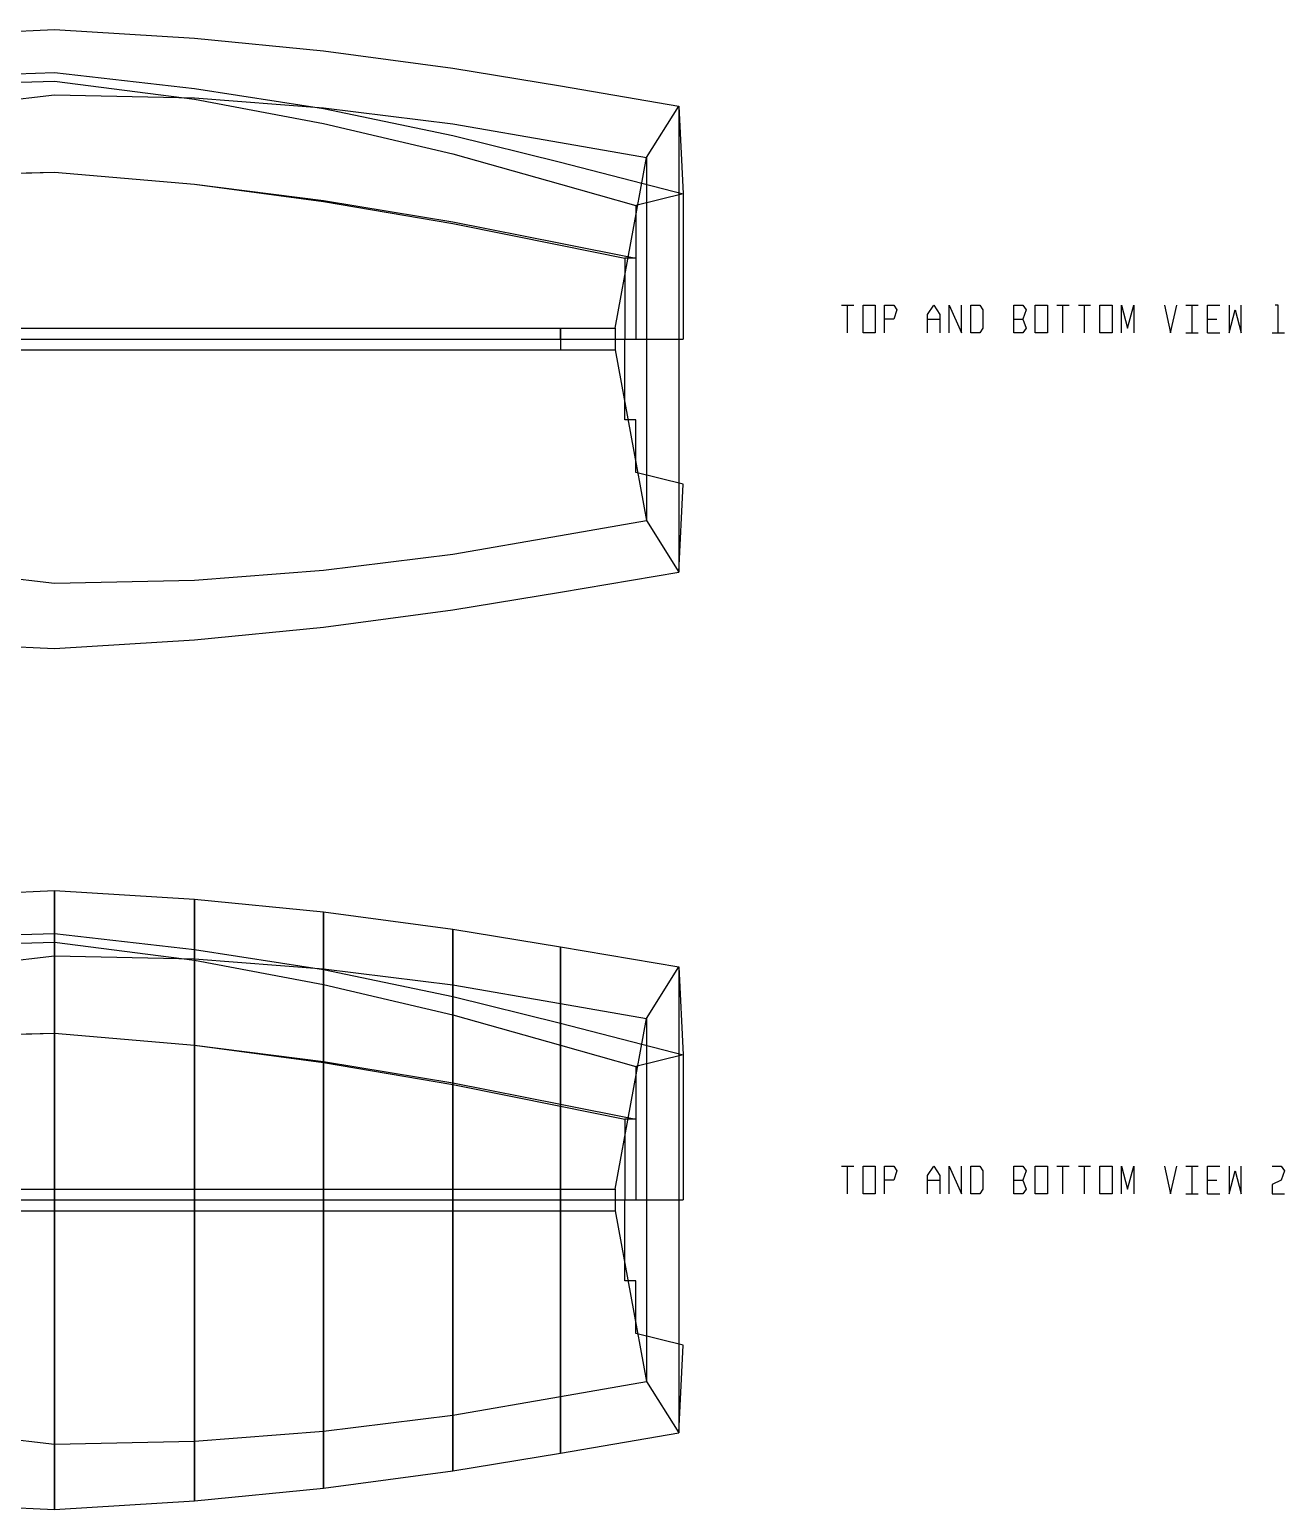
# Model space of a CAD drawing. Header units: metres. Extents: x -385 to 707, y -720 to 1023.
# Drawn here: x 473.4 to 706.5, y -377.5 to -102.5 of the extents above; entities that cross this region are included whole.
import ezdxf

# ---------------------------------------------------------------- set-up
doc = ezdxf.new("R2010")
doc.units = ezdxf.units.M

msp = doc.modelspace()

# ---------------------------------------------------------------- linework, layer by layer
for p, q in [((444, -103.97), (478, -102.5)), ((444, -103.97), (478, -102.5)), ((478, -102.5), (504, -104.12)), ((478, -102.5), (504, -104.12)), ((504, -104.12), (528, -106.42)), ((504, -104.12), (528, -106.42)), ((528, -106.42), (552, -109.66)), ((528, -106.42), (552, -109.66)), ((552, -109.66), (572, -112.94)), ((552, -109.66), (572, -112.94)), ((444, -111.51), (478, -110.5)), ((444, -111.51), (478, -110.5)), ((444, -113.05), (478, -112.1)), ((478, -110.5), (504, -113.42)), ((478, -110.5), (504, -113.42)), ((478, -112.1), (504, -115.42)), ((444, -118.73), (478, -114.6)), ((478, -114.6), (504, -115.19)), ((504, -113.42), (528, -117.17)), ((504, -113.42), (528, -117.17)), ((504, -115.19), (528, -117.07)), ((504, -115.42), (528, -119.93)), ((572, -112.94), (594, -116.7)), ((572, -112.94), (594, -116.7)), ((528, -117.07), (552, -120.04)), ((528, -117.17), (552, -122.19)), ((528, -117.17), (552, -122.19)), ((588, -126.25), (594, -116.7)), ((594, -116.7), (594, -203.3)), ((594, -116.7), (594.8, -133)), ((594, -116.7), (594.8, -133)), ((528, -119.93), (552, -125.58)), ((552, -120.04), (572, -123.49)), ((552, -122.19), (572, -127.14)), ((552, -122.19), (572, -127.14)), ((572, -123.49), (588, -126.25)), ((552, -125.58), (572, -131.24)), ((582.2, -158), (588, -126.25)), ((588, -126.25), (588, -193.75)), ((444, -129.89), (478, -129)), ((444, -129.87), (478, -129)), ((478, -129), (504, -131.2)), ((478, -129), (504, -131.25)), ((572, -127.14), (594.8, -133)), ((572, -127.14), (594.8, -133)), ((504, -131.2), (528, -134.29)), ((504, -131.25), (528, -134.45)), ((572, -131.24), (586, -135.2)), ((528, -134.29), (552, -138.22)), ((528, -134.45), (552, -138.51)), ((594.8, -133), (586, -135.2)), ((594.8, -133), (594.8, -160)), ((594.8, -133), (594.8, -160)), ((594.8, -133), (594.8, -133)), ((586, -135.2), (586, -160)), ((586, -135.2), (586, -145)), ((552, -138.22), (572, -142.21)), ((552, -138.51), (572, -142.57)), ((572, -142.21), (586, -145)), ((572, -142.57), (584, -145)), ((586, -145), (584, -145)), ((584, -145), (584, -160)), ((586, -145), (586, -160)), ((624.23, -153.71), (626.51, -153.71)), ((625.37, -158.86), (625.37, -153.71)), ((628.23, -158.86), (628.23, -153.71)), ((628.23, -153.71), (630.51, -153.71)), ((630.51, -153.71), (630.51, -158.86)), ((632.23, -158.86), (632.23, -153.71)), ((632.23, -153.71), (633.94, -153.71)), ((633.94, -153.71), (634.51, -154.57)), ((640.23, -155.43), (641.37, -153.71)), ((641.37, -153.71), (642.51, -155.43)), ((644.23, -158.86), (644.23, -153.71)), ((644.23, -153.71), (646.51, -158.86)), ((646.51, -158.86), (646.51, -153.71)), ((648.23, -158.86), (648.23, -153.71)), ((648.23, -153.71), (649.94, -153.71)), ((649.94, -153.71), (650.51, -154.57)), ((656.23, -158.86), (656.23, -153.71)), ((656.23, -153.71), (657.94, -153.71)), ((657.94, -153.71), (658.51, -154.57)), ((660.23, -158.86), (660.23, -153.71)), ((660.23, -153.71), (662.51, -153.71)), ((662.51, -153.71), (662.51, -158.86)), ((664.23, -153.71), (666.51, -153.71)), ((665.37, -158.86), (665.37, -153.71)), ((668.23, -153.71), (670.51, -153.71)), ((669.37, -158.86), (669.37, -153.71)), ((672.23, -158.86), (672.23, -153.71)), ((672.23, -153.71), (674.51, -153.71)), ((674.51, -153.71), (674.51, -158.86)), ((676.23, -158.86), (676.23, -153.71)), ((676.23, -153.71), (677.37, -158)), ((677.37, -158), (678.51, -153.71)), ((678.51, -153.71), (678.51, -158.86)), ((684.23, -153.71), (685.37, -158.86)), ((685.37, -158.86), (686.51, -153.71)), ((688.23, -153.71), (690.51, -153.71)), ((689.37, -158.86), (689.37, -153.71)), ((692.23, -158.86), (692.23, -153.71)), ((692.23, -153.71), (694.51, -153.71)), ((696.23, -153.71), (696.23, -158.86)), ((698.51, -158.86), (698.51, -153.71)), ((705.37, -153.71), (704.8, -153.71)), ((705.37, -158.86), (705.37, -153.71)), ((633.94, -156.29), (632.23, -156.29)), ((634.51, -154.57), (633.94, -156.29)), ((640.23, -158.86), (640.23, -155.43)), ((640.23, -156.29), (642.51, -156.29)), ((642.51, -155.43), (642.51, -158.86)), ((650.51, -154.57), (650.51, -158)), ((656.23, -156.29), (657.94, -156.29)), ((658.51, -154.57), (657.94, -156.29)), ((657.94, -156.29), (658.51, -158)), ((692.23, -156.29), (693.94, -156.29)), ((696.23, -158.86), (697.37, -154.57)), ((697.37, -154.57), (698.51, -158.86)), ((444, -158), (478, -158)), ((444, -158), (478, -158)), ((478, -158), (504, -158)), ((478, -158), (504, -158)), ((504, -158), (528, -158)), ((504, -158), (528, -158)), ((528, -158), (552, -158)), ((528, -158), (552, -158)), ((552, -158), (572, -158)), ((552, -158), (572, -158)), ((572, -158), (572, -162)), ((572, -160), (572, -158)), ((572, -158), (572, -158)), ((572, -158), (582.2, -158)), ((572, -158), (582.2, -158)), ((582.2, -158), (582.2, -162)), ((630.51, -158.86), (628.23, -158.86)), ((649.94, -158.86), (648.23, -158.86)), ((650.51, -158), (649.94, -158.86)), ((657.94, -158.86), (656.23, -158.86)), ((658.51, -158), (657.94, -158.86)), ((662.51, -158.86), (660.23, -158.86)), ((674.51, -158.86), (672.23, -158.86)), ((688.23, -158.86), (690.51, -158.86)), ((692.23, -158.86), (694.51, -158.86)), ((704.23, -158.86), (706.51, -158.86)), ((312, -160), (594.8, -160)), ((444, -160), (478, -160)), ((444, -160), (478, -160)), ((444, -162), (478, -162)), ((444, -162), (478, -162)), ((478, -160), (504, -160)), ((478, -160), (504, -160)), ((478, -162), (504, -162)), ((478, -162), (504, -162)), ((504, -160), (528, -160)), ((504, -160), (528, -160)), ((504, -162), (528, -162)), ((504, -162), (528, -162)), ((528, -160), (552, -160)), ((528, -160), (552, -160)), ((528, -162), (552, -162)), ((528, -162), (552, -162)), ((552, -160), (572, -160)), ((552, -160), (572, -160)), ((552, -162), (572, -162)), ((552, -162), (572, -162)), ((572, -160), (572, -160)), ((572, -160), (572, -160)), ((572, -160), (572, -160)), ((572, -160), (572, -162)), ((572, -160), (572, -162)), ((572, -162), (572, -162)), ((572, -162), (582.2, -162)), ((572, -162), (582.2, -162)), ((572, -162), (582.2, -162)), ((582.2, -162), (588, -193.75)), ((582.2, -162), (588, -193.75)), ((584, -175), (584, -160)), ((586, -175), (584, -175)), ((586, -184.8), (586, -175)), ((594.8, -187), (586, -184.8)), ((594, -203.3), (594.8, -187)), ((594, -203.3), (594.8, -187)), ((594, -203.3), (594.8, -187)), ((594.8, -187), (594.8, -187)), ((572, -196.51), (588, -193.75)), ((588, -193.75), (594, -203.3)), ((588, -193.75), (594, -203.3)), ((552, -199.96), (572, -196.51)), ((528, -202.93), (552, -199.96)), ((444, -201.27), (478, -205.4)), ((504, -204.81), (528, -202.93)), ((572, -207.06), (594, -203.3)), ((478, -205.4), (504, -204.81)), ((552, -210.34), (572, -207.06)), ((528, -213.58), (552, -210.34)), ((504, -215.88), (528, -213.58)), ((444, -216.03), (478, -217.5)), ((478, -217.5), (504, -215.88)), ((444, -263.97), (478, -262.5)), ((444, -263.97), (478, -262.5)), ((478, -274.6), (478, -262.5)), ((478, -262.5), (478, -270.5)), ((478, -262.5), (478, -270.5)), ((478, -262.5), (504, -264.12)), ((478, -262.5), (504, -264.12)), ((504, -275.19), (504, -264.12)), ((504, -264.12), (504, -273.42)), ((504, -264.12), (504, -273.42)), ((504, -264.12), (528, -266.42)), ((504, -264.12), (528, -266.42)), ((528, -277.07), (528, -266.42)), ((528, -266.42), (528, -277.17)), ((528, -266.42), (528, -277.17)), ((528, -266.42), (552, -269.66)), ((528, -266.42), (552, -269.66)), ((444, -271.51), (478, -270.5)), ((444, -271.51), (478, -270.5)), ((444, -273.05), (478, -272.1)), ((478, -270.5), (478, -270.5)), ((478, -270.5), (478, -272.1)), ((478, -270.5), (504, -273.42)), ((478, -270.5), (504, -273.42)), ((478, -272.1), (478, -289)), ((478, -272.1), (504, -275.42)), ((552, -280.04), (552, -269.66)), ((552, -269.66), (552, -282.19)), ((552, -269.66), (552, -282.19)), ((552, -269.66), (572, -272.94)), ((552, -269.66), (572, -272.94)), ((444, -278.73), (478, -274.6)), ((478, -318), (478, -274.6)), ((478, -274.6), (504, -275.19)), ((504, -273.42), (504, -273.42)), ((504, -273.42), (504, -275.42)), ((504, -273.42), (528, -277.17)), ((504, -273.42), (528, -277.17)), ((572, -283.49), (572, -272.94)), ((572, -272.94), (572, -287.14)), ((572, -272.94), (572, -287.14)), ((572, -272.94), (594, -276.7)), ((572, -272.94), (594, -276.7)), ((504, -318), (504, -275.19)), ((504, -275.19), (528, -277.07)), ((504, -275.42), (504, -291.2)), ((504, -275.42), (528, -279.93)), ((528, -318), (528, -277.07)), ((528, -277.07), (552, -280.04)), ((528, -277.17), (528, -277.17)), ((528, -277.17), (528, -279.93)), ((528, -277.17), (552, -282.19)), ((528, -277.17), (552, -282.19)), ((588, -286.25), (594, -276.7)), ((594, -276.7), (594, -363.3)), ((594, -276.7), (594.8, -293)), ((594, -276.7), (594.8, -293)), ((528, -279.93), (528, -294.29)), ((528, -279.93), (552, -285.58)), ((552, -318), (552, -280.04)), ((552, -280.04), (572, -283.49)), ((552, -282.19), (552, -282.19)), ((552, -282.19), (552, -285.58)), ((552, -282.19), (572, -287.14)), ((552, -282.19), (572, -287.14)), ((552, -285.58), (552, -298.22)), ((552, -285.58), (572, -291.24)), ((572, -318), (572, -283.49)), ((572, -283.49), (588, -286.25)), ((572, -287.14), (572, -287.14)), ((572, -287.14), (572, -291.24)), ((572, -287.14), (594.8, -293)), ((572, -287.14), (594.8, -293)), ((582.2, -318), (588, -286.25)), ((588, -286.25), (588, -353.75)), ((444, -289.89), (478, -289)), ((444, -289.87), (478, -289)), ((478, -289), (478, -289)), ((478, -289), (478, -320)), ((478, -289), (504, -291.2)), ((478, -289), (504, -291.25)), ((504, -291.2), (504, -291.25)), ((504, -291.2), (528, -294.29)), ((504, -291.25), (504, -320)), ((504, -291.25), (528, -294.45)), ((572, -291.24), (572, -302.21)), ((572, -291.24), (586, -295.2)), ((594.8, -293), (586, -295.2)), ((594.8, -293), (594.8, -320)), ((594.8, -293), (594.8, -320)), ((594.8, -293), (594.8, -293)), ((528, -294.29), (528, -294.45)), ((528, -294.29), (552, -298.22)), ((528, -294.45), (528, -320)), ((528, -294.45), (552, -298.51)), ((586, -295.2), (586, -320)), ((586, -295.2), (586, -305)), ((552, -298.22), (552, -298.51)), ((552, -298.22), (572, -302.21)), ((552, -298.51), (552, -320)), ((552, -298.51), (572, -302.57)), ((572, -302.21), (572, -302.57)), ((572, -302.21), (586, -305)), ((572, -302.57), (572, -320)), ((572, -302.57), (584, -305)), ((586, -305), (584, -305)), ((584, -305), (584, -320)), ((586, -305), (586, -320)), ((624.23, -313.71), (626.51, -313.71)), ((625.37, -318.86), (625.37, -313.71)), ((628.23, -318.86), (628.23, -313.71)), ((628.23, -313.71), (630.51, -313.71)), ((630.51, -313.71), (630.51, -318.86)), ((632.23, -318.86), (632.23, -313.71)), ((632.23, -313.71), (633.94, -313.71)), ((633.94, -313.71), (634.51, -314.57)), ((634.51, -314.57), (633.94, -316.29)), ((640.23, -315.43), (641.37, -313.71)), ((640.23, -318.86), (640.23, -315.43)), ((641.37, -313.71), (642.51, -315.43)), ((642.51, -315.43), (642.51, -318.86)), ((644.23, -318.86), (644.23, -313.71)), ((644.23, -313.71), (646.51, -318.86)), ((646.51, -318.86), (646.51, -313.71)), ((648.23, -318.86), (648.23, -313.71)), ((648.23, -313.71), (649.94, -313.71)), ((649.94, -313.71), (650.51, -314.57)), ((650.51, -314.57), (650.51, -318)), ((656.23, -318.86), (656.23, -313.71)), ((656.23, -313.71), (657.94, -313.71)), ((657.94, -313.71), (658.51, -314.57)), ((658.51, -314.57), (657.94, -316.29)), ((660.23, -318.86), (660.23, -313.71)), ((660.23, -313.71), (662.51, -313.71)), ((662.51, -313.71), (662.51, -318.86)), ((664.23, -313.71), (666.51, -313.71)), ((665.37, -318.86), (665.37, -313.71)), ((668.23, -313.71), (670.51, -313.71)), ((669.37, -318.86), (669.37, -313.71)), ((672.23, -318.86), (672.23, -313.71)), ((672.23, -313.71), (674.51, -313.71)), ((674.51, -313.71), (674.51, -318.86)), ((676.23, -318.86), (676.23, -313.71)), ((676.23, -313.71), (677.37, -318)), ((677.37, -318), (678.51, -313.71)), ((678.51, -313.71), (678.51, -318.86)), ((684.23, -313.71), (685.37, -318.86)), ((685.37, -318.86), (686.51, -313.71)), ((688.23, -313.71), (690.51, -313.71)), ((689.37, -318.86), (689.37, -313.71)), ((692.23, -318.86), (692.23, -313.71)), ((692.23, -313.71), (694.51, -313.71)), ((696.23, -313.71), (696.23, -318.86)), ((696.23, -318.86), (697.37, -314.57)), ((697.37, -314.57), (698.51, -318.86)), ((698.51, -318.86), (698.51, -313.71)), ((704.23, -313.71), (705.94, -313.71)), ((705.94, -313.71), (706.51, -314.57)), ((706.51, -314.57), (705.94, -316.29)), ((444, -318), (478, -318)), ((444, -318), (478, -318)), ((478, -320), (478, -318)), ((478, -318), (478, -318)), ((478, -318), (504, -318)), ((478, -318), (504, -318)), ((504, -320), (504, -318)), ((504, -318), (504, -318)), ((504, -318), (528, -318)), ((504, -318), (528, -318)), ((528, -320), (528, -318)), ((528, -318), (528, -318)), ((528, -318), (552, -318)), ((528, -318), (552, -318)), ((552, -320), (552, -318)), ((552, -318), (552, -318)), ((552, -318), (572, -318)), ((552, -318), (572, -318)), ((572, -318), (572, -322)), ((572, -320), (572, -318)), ((572, -318), (572, -318)), ((572, -320), (572, -318)), ((572, -318), (572, -318)), ((572, -318), (582.2, -318)), ((572, -318), (582.2, -318)), ((582.2, -318), (582.2, -322)), ((630.51, -318.86), (628.23, -318.86)), ((633.94, -316.29), (632.23, -316.29)), ((640.23, -316.29), (642.51, -316.29)), ((649.94, -318.86), (648.23, -318.86)), ((650.51, -318), (649.94, -318.86)), ((656.23, -316.29), (657.94, -316.29)), ((657.94, -318.86), (656.23, -318.86)), ((657.94, -316.29), (658.51, -318)), ((658.51, -318), (657.94, -318.86)), ((662.51, -318.86), (660.23, -318.86)), ((674.51, -318.86), (672.23, -318.86)), ((688.23, -318.86), (690.51, -318.86)), ((692.23, -316.29), (693.94, -316.29)), ((692.23, -318.86), (694.51, -318.86)), ((705.94, -316.29), (704.23, -317.14)), ((704.23, -317.14), (704.23, -318.86)), ((704.23, -318.86), (706.51, -318.86)), ((312, -320), (594.8, -320)), ((444, -320), (478, -320)), ((444, -320), (478, -320)), ((478, -320), (478, -322)), ((478, -351), (478, -320)), ((478, -320), (504, -320)), ((478, -320), (504, -320)), ((504, -320), (504, -322)), ((504, -348.75), (504, -320)), ((504, -320), (528, -320)), ((504, -320), (528, -320)), ((528, -320), (528, -322)), ((528, -345.55), (528, -320)), ((528, -320), (552, -320)), ((528, -320), (552, -320)), ((552, -320), (552, -322)), ((552, -341.49), (552, -320)), ((552, -320), (572, -320)), ((552, -320), (572, -320)), ((572, -320), (572, -320)), ((572, -320), (572, -322)), ((572, -337.43), (572, -320)), ((572, -320), (572, -320)), ((572, -320), (572, -320)), ((572, -320), (572, -322)), ((572, -320), (572, -322)), ((584, -335), (584, -320)), ((444, -322), (478, -322)), ((444, -322), (478, -322)), ((478, -322), (478, -322)), ((478, -322), (478, -365.4)), ((478, -322), (504, -322)), ((478, -322), (504, -322)), ((504, -322), (504, -322)), ((504, -322), (504, -364.81)), ((504, -322), (528, -322)), ((504, -322), (528, -322)), ((528, -322), (528, -322)), ((528, -322), (528, -362.93)), ((528, -322), (552, -322)), ((528, -322), (552, -322)), ((552, -322), (552, -322)), ((552, -322), (552, -359.96)), ((552, -322), (572, -322)), ((552, -322), (572, -322)), ((572, -322), (572, -322)), ((572, -322), (572, -356.51)), ((572, -322), (572, -322)), ((572, -322), (582.2, -322)), ((572, -322), (582.2, -322)), ((572, -322), (582.2, -322)), ((582.2, -322), (588, -353.75)), ((582.2, -322), (588, -353.75)), ((586, -335), (584, -335)), ((586, -344.8), (586, -335)), ((572, -337.79), (572, -337.43)), ((572, -348.76), (572, -337.79)), ((552, -341.78), (552, -341.49)), ((552, -354.42), (552, -341.78)), ((528, -345.71), (528, -345.55)), ((528, -360.07), (528, -345.71)), ((594.8, -347), (586, -344.8)), ((504, -348.8), (504, -348.75)), ((504, -364.58), (504, -348.8)), ((572, -352.86), (572, -348.76)), ((594, -363.3), (594.8, -347)), ((594, -363.3), (594.8, -347)), ((594, -363.3), (594.8, -347)), ((594.8, -347), (594.8, -347)), ((478, -367.9), (478, -351)), ((478, -351), (478, -351)), ((552, -357.81), (552, -354.42)), ((572, -367.06), (572, -352.86)), ((572, -367.06), (572, -352.86)), ((572, -352.86), (572, -352.86)), ((572, -356.51), (588, -353.75)), ((588, -353.75), (594, -363.3)), ((588, -353.75), (594, -363.3)), ((552, -359.96), (572, -356.51)), ((572, -356.51), (572, -367.06)), ((528, -362.93), (552, -359.96)), ((528, -362.83), (528, -360.07)), ((552, -370.34), (552, -357.81)), ((552, -370.34), (552, -357.81)), ((552, -357.81), (552, -357.81)), ((552, -359.96), (552, -370.34)), ((444, -361.27), (478, -365.4)), ((504, -364.81), (528, -362.93)), ((528, -373.58), (528, -362.83)), ((528, -373.58), (528, -362.83)), ((528, -362.83), (528, -362.83)), ((528, -362.93), (528, -373.58)), ((478, -365.4), (504, -364.81)), ((478, -365.4), (478, -377.5)), ((504, -366.58), (504, -364.58)), ((504, -364.81), (504, -375.88)), ((572, -367.06), (594, -363.3)), ((478, -369.5), (478, -367.9)), ((504, -375.88), (504, -366.58)), ((504, -375.88), (504, -366.58)), ((504, -366.58), (504, -366.58)), ((552, -370.34), (572, -367.06)), ((478, -377.5), (478, -369.5)), ((478, -377.5), (478, -369.5)), ((478, -369.5), (478, -369.5)), ((528, -373.58), (552, -370.34)), ((504, -375.88), (528, -373.58)), ((444, -376.03), (478, -377.5)), ((478, -377.5), (504, -375.88))]:
    msp.add_line(p, q)

doc.saveas('drawing.dxf')
